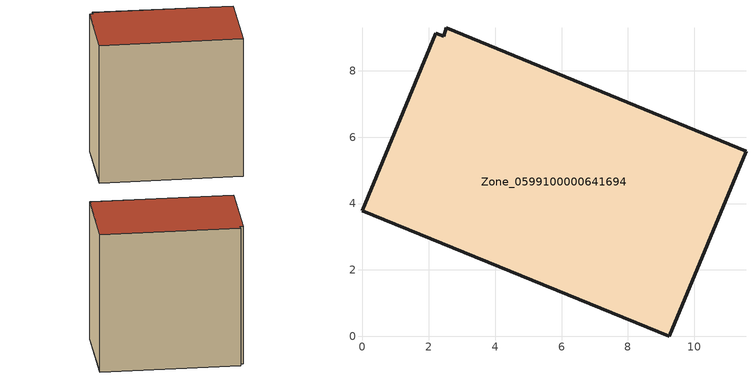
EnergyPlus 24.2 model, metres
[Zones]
Zone_0599100000641694
 floor ground (C_G): 2.44,9.04 2.52,9.3 11.56,5.57 9.25,0 0,3.79 2.21,9.13 z0
 wall outside (C_F): 0,3.79 9.25,0 11.56,5.57 2.52,9.3 2.44,9.04 2.21,9.13 0,3.79 z0:10.22
 roof outside (C_R): 2.44,9.04 2.21,9.13 0,3.79 9.25,0 11.56,5.57 2.52,9.3 z10.22
[BUILDING]
Pand.0599100000641694: North Axis=0; Terrain=City; Loads Convergence Tolerance Value=0.04; Temperature Convergence Tolerance Value=0.4; Solar Distribution=FullExterior; Maximum Number of Warmup Days=25; Minimum Number of Warmup Days=1
[Site:Location]
Rotterdam.The.Hague.AP_ZH_NLD Design_Conditions: Latitude=51.96; Longitude=4.45; Time Zone=1; Elevation=-4.5
[SITE:GROUNDTEMPERATURE:BUILDINGSURFACE]
18, 18, 18, 18, 18, 18, 18, 18, 18, 18, 18, 18
[MATERIAL] Thermal Absorptance=0.9; Solar Absorptance=0.7; Visible Absorptance=0.7
Name | Roughness | Thickness | Conductivity | Density | Specific Heat
G.TI.1946 | MediumSmooth | 0.15 | 1 | 540 | 1210
F.TI.1946 | Rough | 0.3 | 0.857143 | 1920 | 840
R.TI.1946 | MediumRough | 0.2 | 0.1 | 1500 | 1000
[CONSTRUCTION]
C_G: G.TI.1946
C_F: F.TI.1946
C_R: R.TI.1946
[ZONE]
Zone_0599100000641694: Type=1; Multiplier=1; Ceiling Height=Autocalculate; Volume=Autocalculate; Floor Area=autocalculate; Part of Total Floor Area=Yes
[ZONEINFILTRATION:DESIGNFLOWRATE]
Infil_Zone_0599100000641694: Zone or ZoneList or Space or SpaceList=Zone_0599100000641694; Schedule=AlwaysOn; Design Flow Rate Calculation Method=Flow/Area; Flow Rate per Floor Area=0.003; Constant Term Coefficient=1; Temperature Term Coefficient=0; Velocity Term Coefficient=0; Velocity Squared Term Coefficient=0
[HVACTEMPLATE:ZONE:IDEALLOADSAIRSYSTEM]
Zone_0599100000641694: Maximum Heating Supply Air Temperature=50; Minimum Cooling Supply Air Temperature=13; Maximum Heating Supply Air Humidity Ratio=0.0156; Minimum Cooling Supply Air Humidity Ratio=0.0077; Heating Limit=NoLimit; Cooling Limit=NoLimit; Dehumidification Control Type=ConstantSensibleHeatRatio; Cooling Sensible Heat Ratio=0.7; Dehumidification Setpoint=60; Humidification Control Type=None; Humidification Setpoint=30; Outdoor Air Method=None; Outdoor Air Flow Rate per Person=0.00944; Outdoor Air Flow Rate per Zone Floor Area=0; Outdoor Air Flow Rate per Zone=0; Demand Controlled Ventilation Type=None; Outdoor Air Economizer Type=NoEconomizer; Heat Recovery Type=None; Sensible Heat Recovery Effectiveness=0.7; Latent Heat Recovery Effectiveness=0.65
[ZONECONTROL:THERMOSTAT]
ThermostatControl_Zone_0599100000641694: Zone or ZoneList=Zone_0599100000641694; Control Type Schedule=DualSetpointControlType; Control 1=Thermostat_Zone_0599100000641694; Temperature Difference Between Cutout And Setpoint=0
[THERMOSTATSETPOINT:DUALSETPOINT]
Thermostat_Zone_0599100000641694: Heating Setpoint Temperature Schedule=HeatingSetpoint_Zone_0599100000641694; Cooling Setpoint Temperature Schedule=CoolingSetpoint_Zone_0599100000641694
[SCHEDULE:COMPACT]
HeatingSetpoint_Zone_0599100000641694: Through: 12/31, For: AllDays, Until: 24:00, 21
CoolingSetpoint_Zone_0599100000641694: Through: 12/31, For: AllDays, Until: 24:00, 24
DualSetpointControlType: Through: 12/31, For: AllDays, Until: 24:00, 4
AlwaysOn: Through: 12/31, For: AllDays, Until: 24:00, 1
